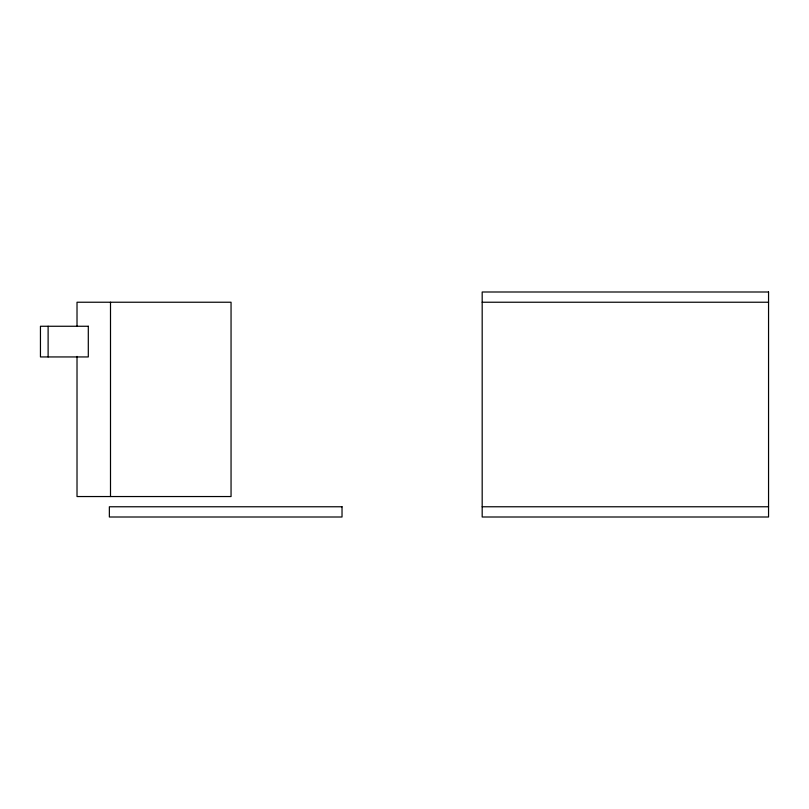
<?xml version="1.0" encoding="UTF-8"?>
<svg xmlns="http://www.w3.org/2000/svg" width="809" height="809" viewBox="0 0 809 809"><rect width="100%" height="100%" fill="white"/><g stroke="black" fill="none" stroke-linecap="round" stroke-linejoin="round"><path stroke-width="1.21" d="M482.184 302.232L768.55 302.232M482.184 506.768L768.55 506.768M110.499 302.232L110.499 496.544M77.017 326.169L77.017 302.232L231.05 302.232L231.05 496.544L77.017 496.544L77.017 356.405M48.115 326.26L48.115 356.941M768.55 291.998L482.184 291.998L482.184 517.002L768.55 517.002L768.55 291.998M88.302 326.26L40.45 326.26L40.45 356.941L88.302 356.941L88.302 326.26M342.025 506.768L109.357 506.768L109.357 517.002L342.025 517.002L342.025 506.768"/></g></svg>
